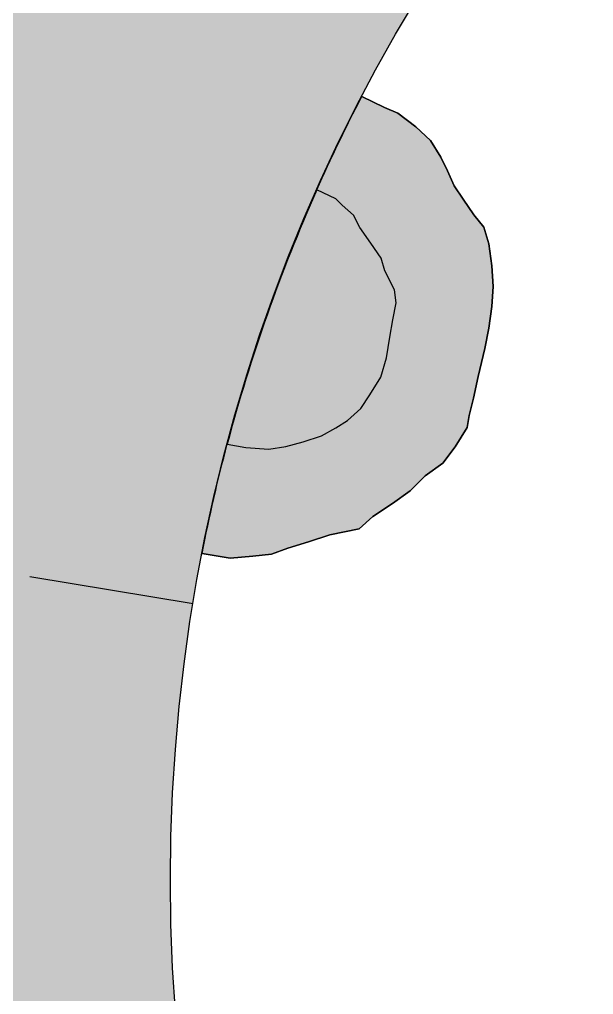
# Model space of a CAD drawing. Header units: metres. Extents: x 93017 to 94633, y 101979 to 102793.
# Drawn here: x 94293.6 to 94295.768, y 102364.178 to 102367.86 of the extents above; entities that cross this region are included whole.
import ezdxf

# ---------------------------------------------------------------- set-up
doc = ezdxf.new("R2010")
doc.units = ezdxf.units.M
doc.header["$LTSCALE"] = 0.75
doc.header["$MEASUREMENT"] = 0
for name, color, linetype in [('GEOLOGY', 7, 'Continuous'), ('KANABOS', 8, 'Continuous'), ('LINE_252', 252, 'Continuous'), ('OTM Text 0.25', 2, 'Continuous')]:
    doc.layers.add(name, color=color, linetype=linetype)

msp = doc.modelspace()

# ---------------------------------------------------------------- hatches: boundary and pattern name
at = {"layer": 'GEOLOGY'}
h = msp.add_hatch(color=150, dxfattribs=at)
edge = h.paths.add_edge_path()
edge.add_line((94294.8923, 102367.5684), (94294.9783, 102367.5277))
edge.add_line((94294.9783, 102367.5277), (94295.0289, 102367.5059))
edge.add_line((94295.0289, 102367.5059), (94295.0971, 102367.454))
edge.add_line((94295.0971, 102367.454), (94295.1518, 102367.4021))
edge.add_line((94295.1518, 102367.4021), (94295.1911, 102367.3392))
edge.add_line((94295.1911, 102367.3392), (94295.2164, 102367.2876))
edge.add_line((94295.2164, 102367.2876), (94295.2411, 102367.2317))
edge.add_line((94295.2411, 102367.2317), (94295.2756, 102367.1808))
edge.add_line((94295.2756, 102367.1808), (94295.3156, 102367.1223))
edge.add_line((94295.3156, 102367.1223), (94295.3531, 102367.0755))
edge.add_line((94295.3531, 102367.0755), (94295.3719, 102367.0128))
edge.add_line((94295.3719, 102367.0128), (94295.3837, 102366.9292))
edge.add_line((94295.3837, 102366.9292), (94295.3888, 102366.8518))
edge.add_line((94295.3888, 102366.8518), (94295.3839, 102366.7761))
edge.add_line((94295.3839, 102366.7761), (94295.3729, 102366.6937))
edge.add_line((94295.3729, 102366.6937), (94295.3577, 102366.6171))
edge.add_line((94295.3577, 102366.6171), (94295.3326, 102366.5116))
edge.add_line((94295.3326, 102366.5116), (94295.3141, 102366.4304))
edge.add_line((94295.3141, 102366.4304), (94295.298, 102366.3642))
edge.add_line((94295.298, 102366.3642), (94295.2901, 102366.3191))
edge.add_line((94295.2901, 102366.3191), (94295.2451, 102366.2459))
edge.add_line((94295.2451, 102366.2459), (94295.1982, 102366.1841))
edge.add_line((94295.1982, 102366.1841), (94295.1317, 102366.1365))
edge.add_line((94295.1317, 102366.1365), (94295.0747, 102366.08))
edge.add_line((94295.0747, 102366.08), (94295.0082, 102366.0324))
edge.add_line((94295.0082, 102366.0324), (94294.934, 102365.9824))
edge.add_line((94294.934, 102365.9824), (94294.8823, 102365.9359))
edge.add_line((94294.8823, 102365.9359), (94294.7724, 102365.9138))
edge.add_line((94294.7724, 102365.9138), (94294.691, 102365.887))
edge.add_line((94294.691, 102365.887), (94294.6137, 102365.8631))
edge.add_line((94294.6137, 102365.8631), (94294.5514, 102365.8404))
edge.add_line((94294.5514, 102365.8404), (94294.4806, 102365.8338))
edge.add_line((94294.4806, 102365.8338), (94294.395, 102365.826))
edge.add_line((94294.395, 102365.826), (94294.2893, 102365.8434))
edge.add_arc((94300.5882, 102364.6095), 6.4187, 165.13695, 168.91609, ccw=False)
edge.add_line((94294.3843, 102366.2559), (94294.4545, 102366.2433))
edge.add_line((94294.4545, 102366.2433), (94294.5417, 102366.2375))
edge.add_line((94294.5417, 102366.2375), (94294.6059, 102366.2468))
edge.add_line((94294.6059, 102366.2468), (94294.6714, 102366.2644))
edge.add_line((94294.6714, 102366.2644), (94294.7406, 102366.2871))
edge.add_line((94294.7406, 102366.2871), (94294.7941, 102366.3181))
edge.add_line((94294.7941, 102366.3181), (94294.8383, 102366.3449))
edge.add_line((94294.8383, 102366.3449), (94294.8886, 102366.3906))
edge.add_line((94294.8886, 102366.3906), (94294.9227, 102366.4418))
edge.add_line((94294.9227, 102366.4418), (94294.965, 102366.5088))
edge.add_line((94294.965, 102366.5088), (94294.9857, 102366.5821))
edge.add_line((94294.9857, 102366.5821), (94294.9984, 102366.6596))
edge.add_line((94294.9984, 102366.6596), (94295.0094, 102366.7261))
edge.add_line((94295.0094, 102366.7261), (94295.0227, 102366.7893))
edge.add_line((94295.0227, 102366.7893), (94295.0166, 102366.8386))
edge.add_line((94295.0166, 102366.8386), (94294.98, 102366.91))
edge.add_line((94294.98, 102366.91), (94294.9652, 102366.958))
edge.add_line((94294.9652, 102366.958), (94294.9263, 102367.0156))
edge.add_line((94294.9263, 102367.0156), (94294.8847, 102367.0736))
edge.add_line((94294.8847, 102367.0736), (94294.861, 102367.1202))
edge.add_line((94294.861, 102367.1202), (94294.819, 102367.1584))
edge.add_line((94294.819, 102367.1584), (94294.7945, 102367.1823))
edge.add_line((94294.7945, 102367.1823), (94294.7229, 102367.2167))
edge.add_arc((94300.5882, 102364.6095), 6.4187, 152.54878, 156.03436, ccw=False)
h = msp.add_hatch(color=140, dxfattribs=at)
edge = h.paths.add_edge_path()
edge.add_arc((94300.5882, 102364.6095), 6.4187, 156.03436, 165.13695)
edge.add_line((94294.3843, 102366.2559), (94294.4545, 102366.2433))
edge.add_line((94294.4545, 102366.2433), (94294.5417, 102366.2375))
edge.add_line((94294.5417, 102366.2375), (94294.6059, 102366.2468))
edge.add_line((94294.6059, 102366.2468), (94294.6714, 102366.2644))
edge.add_line((94294.6714, 102366.2644), (94294.7406, 102366.2871))
edge.add_line((94294.7406, 102366.2871), (94294.7941, 102366.3181))
edge.add_line((94294.7941, 102366.3181), (94294.8383, 102366.3449))
edge.add_line((94294.8383, 102366.3449), (94294.8886, 102366.3906))
edge.add_line((94294.8886, 102366.3906), (94294.9227, 102366.4418))
edge.add_line((94294.9227, 102366.4418), (94294.965, 102366.5088))
edge.add_line((94294.965, 102366.5088), (94294.9857, 102366.5821))
edge.add_line((94294.9857, 102366.5821), (94294.9984, 102366.6596))
edge.add_line((94294.9984, 102366.6596), (94295.0094, 102366.7261))
edge.add_line((94295.0094, 102366.7261), (94295.0227, 102366.7893))
edge.add_line((94295.0227, 102366.7893), (94295.0166, 102366.8386))
edge.add_line((94295.0166, 102366.8386), (94294.98, 102366.91))
edge.add_line((94294.98, 102366.91), (94294.9652, 102366.958))
edge.add_line((94294.9652, 102366.958), (94294.9263, 102367.0156))
edge.add_line((94294.9263, 102367.0156), (94294.8847, 102367.0736))
edge.add_line((94294.8847, 102367.0736), (94294.861, 102367.1202))
edge.add_line((94294.861, 102367.1202), (94294.819, 102367.1584))
edge.add_line((94294.819, 102367.1584), (94294.7945, 102367.1823))
edge.add_line((94294.7945, 102367.1823), (94294.7229, 102367.2167))
at = {"layer": 'OTM Text 0.25', "ltscale": 0.5, "true_color": 0xf2f2f2}
h = msp.add_hatch(color=7, dxfattribs=at)
h.paths.add_polyline_path([(94293.5688, 102374.7911), (94319.8889, 102370.446), (94317.1328, 102353.7514), (94290.8128, 102358.0964)])
h.paths.add_polyline_path([(94310.561, 102368.0444), (94312.7359, 102367.6854), (94311.6398, 102361.0451), (94309.4648, 102361.4042)], flags=16)
edge = h.paths.add_edge_path(flags=16)
edge.add_arc((94300.5882, 102364.6095), 6.4187, 0, 360)

# ---------------------------------------------------------------- linework, layer by layer
at = {"color": 250}
msp.add_line((94293.6386, 102365.7564), (94294.2552, 102365.6547), dxfattribs=at)
msp.add_circle((94300.5882, 102364.6095), 6.4187, dxfattribs=at)
at = {"layer": 'KANABOS', "color": 7}
for points in [[(94294.2893, 102365.8434), (94294.395, 102365.826), (94294.4806, 102365.8338), (94294.5514, 102365.8404), (94294.6137, 102365.8631), (94294.691, 102365.887), (94294.7724, 102365.9138), (94294.8823, 102365.9359), (94294.934, 102365.9824), (94295.0082, 102366.0324), (94295.0747, 102366.08), (94295.1317, 102366.1365), (94295.1982, 102366.1841), (94295.2451, 102366.2459), (94295.2901, 102366.3191), (94295.298, 102366.3642), (94295.3141, 102366.4304), (94295.3326, 102366.5116), (94295.3577, 102366.6171), (94295.3729, 102366.6937), (94295.3839, 102366.7761), (94295.3888, 102366.8518), (94295.3837, 102366.9292), (94295.3719, 102367.0128), (94295.3531, 102367.0755), (94295.3156, 102367.1223), (94295.2756, 102367.1808), (94295.2411, 102367.2317), (94295.2164, 102367.2876), (94295.1911, 102367.3392), (94295.1518, 102367.4021), (94295.0971, 102367.454), (94295.0289, 102367.5059), (94294.9783, 102367.5277), (94294.8923, 102367.5684)], [(94294.3843, 102366.2559), (94294.4545, 102366.2433), (94294.5417, 102366.2375), (94294.6059, 102366.2468), (94294.6714, 102366.2644), (94294.7406, 102366.2871), (94294.7941, 102366.3181), (94294.8383, 102366.3449), (94294.8886, 102366.3906), (94294.9227, 102366.4418), (94294.965, 102366.5088), (94294.9857, 102366.5821), (94294.9984, 102366.6596), (94295.0094, 102366.7261), (94295.0227, 102366.7893), (94295.0166, 102366.8386), (94294.98, 102366.91), (94294.9652, 102366.958), (94294.9263, 102367.0156), (94294.8847, 102367.0736), (94294.861, 102367.1202), (94294.819, 102367.1584), (94294.7945, 102367.1823), (94294.7229, 102367.2167)]]:
    msp.add_lwpolyline(points, dxfattribs=at)
at = {"layer": 'LINE_252'}
for points in [[(94294.8923, 102367.5684), (94294.9783, 102367.5277), (94295.0289, 102367.5059), (94295.0971, 102367.454), (94295.1518, 102367.4021), (94295.1911, 102367.3392), (94295.2164, 102367.2876), (94295.2411, 102367.2317), (94295.2756, 102367.1808), (94295.3156, 102367.1223), (94295.3531, 102367.0755), (94295.3719, 102367.0128), (94295.3837, 102366.9292), (94295.3888, 102366.8518), (94295.3839, 102366.7761), (94295.3729, 102366.6937), (94295.3577, 102366.6171), (94295.3326, 102366.5116), (94295.3141, 102366.4304), (94295.298, 102366.3642), (94295.2901, 102366.3191), (94295.2451, 102366.2459), (94295.1982, 102366.1841), (94295.1317, 102366.1365), (94295.0747, 102366.08), (94295.0082, 102366.0324), (94294.934, 102365.9824), (94294.8823, 102365.9359), (94294.7724, 102365.9138), (94294.691, 102365.887), (94294.6137, 102365.8631), (94294.5514, 102365.8404), (94294.4806, 102365.8338), (94294.395, 102365.826), (94294.2893, 102365.8434, -0.016491), (94294.3843, 102366.2559), (94294.4545, 102366.2433), (94294.5417, 102366.2375), (94294.6059, 102366.2468), (94294.6714, 102366.2644), (94294.7406, 102366.2871), (94294.7941, 102366.3181), (94294.8383, 102366.3449), (94294.8886, 102366.3906), (94294.9227, 102366.4418), (94294.965, 102366.5088), (94294.9857, 102366.5821), (94294.9984, 102366.6596), (94295.0094, 102366.7261), (94295.0227, 102366.7893), (94295.0166, 102366.8386), (94294.98, 102366.91), (94294.9652, 102366.958), (94294.9263, 102367.0156), (94294.8847, 102367.0736), (94294.861, 102367.1202), (94294.819, 102367.1584), (94294.7945, 102367.1823), (94294.7229, 102367.2167, -0.01521)], [(94294.7229, 102367.2167, 0.039738), (94294.3843, 102366.2559), (94294.4545, 102366.2433), (94294.5417, 102366.2375), (94294.6059, 102366.2468), (94294.6714, 102366.2644), (94294.7406, 102366.2871), (94294.7941, 102366.3181), (94294.8383, 102366.3449), (94294.8886, 102366.3906), (94294.9227, 102366.4418), (94294.965, 102366.5088), (94294.9857, 102366.5821), (94294.9984, 102366.6596), (94295.0094, 102366.7261), (94295.0227, 102366.7893), (94295.0166, 102366.8386), (94294.98, 102366.91), (94294.9652, 102366.958), (94294.9263, 102367.0156), (94294.8847, 102367.0736), (94294.861, 102367.1202), (94294.819, 102367.1584), (94294.7945, 102367.1823)]]:
    msp.add_lwpolyline(points, format="xyb", close=True, dxfattribs=at)

doc.saveas('drawing.dxf')
